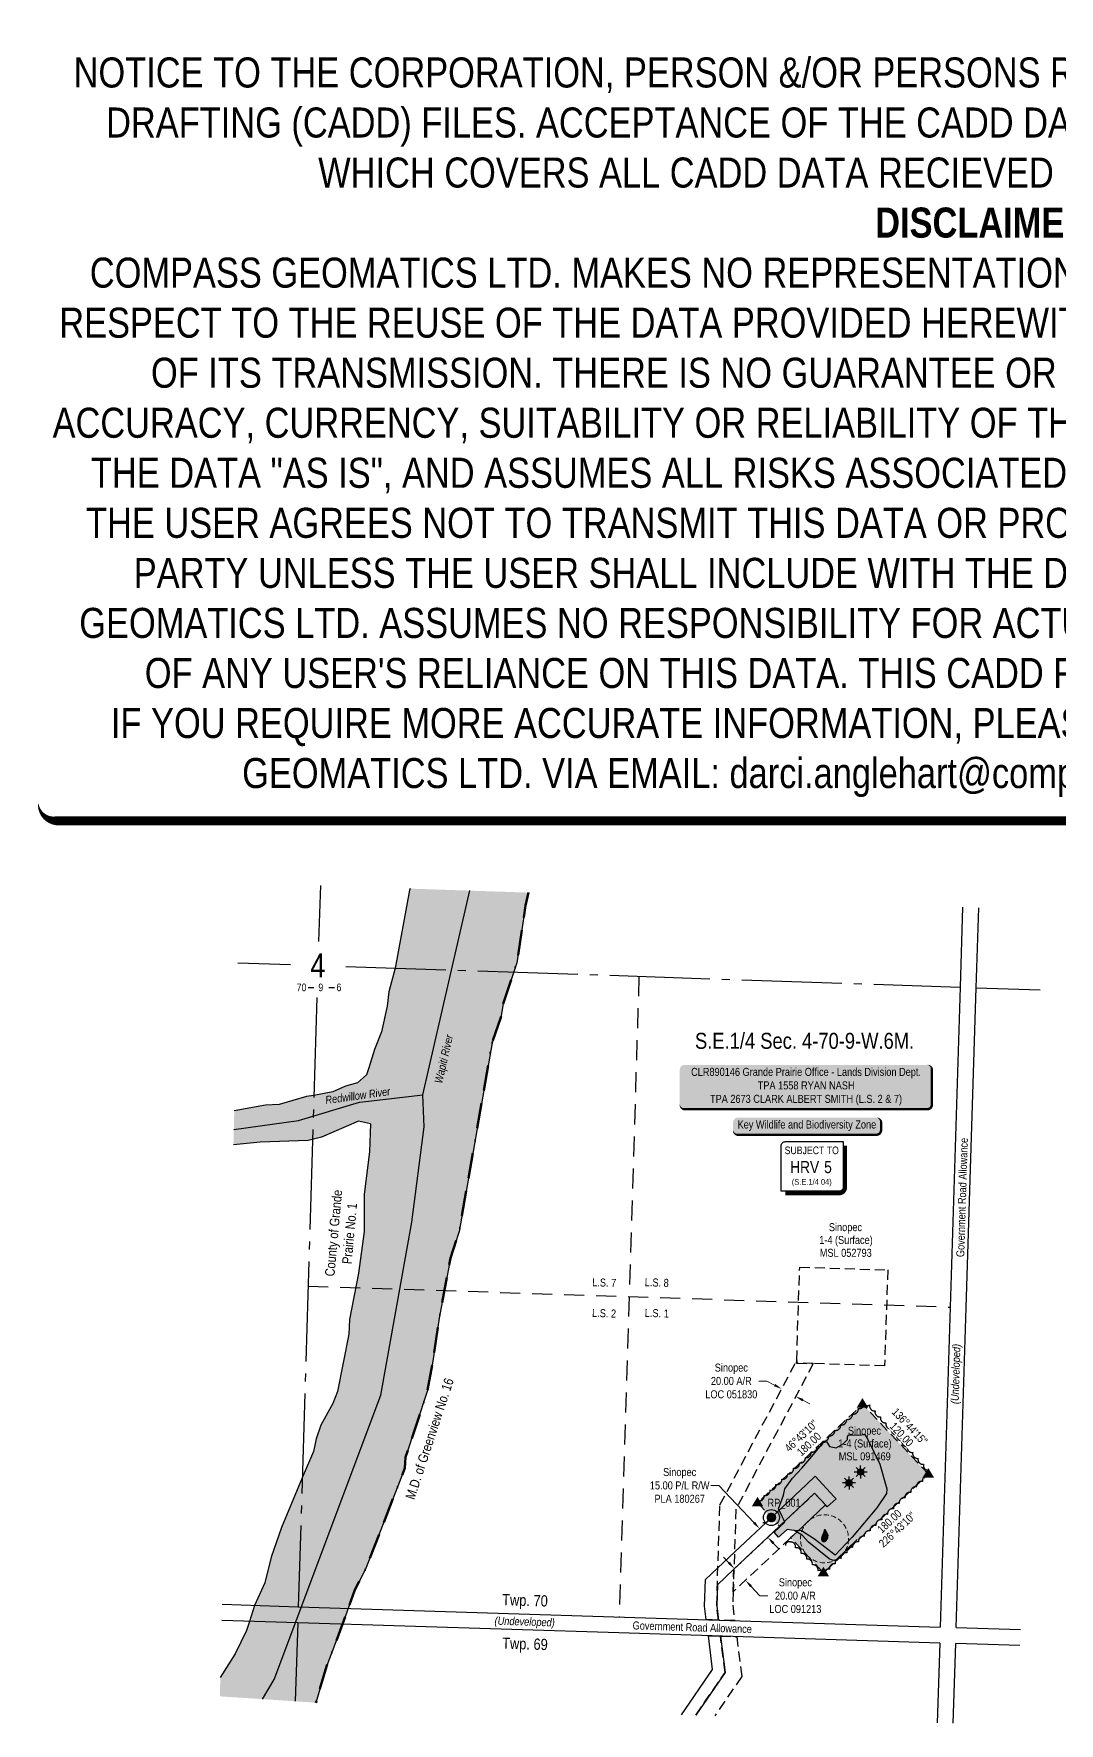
# Model space of a CAD drawing. Extents: x 352015 to 354384, y 6099894 to 6102004.
# Drawn here: x 352015 to 353296, y 6099894 to 6102004 of the extents above; entities that cross this region are included whole.
import ezdxf
from ezdxf.enums import TextEntityAlignment as Align

# ---------------------------------------------------------------- set-up
doc = ezdxf.new("R2010")
doc.units = 0
doc.header["$LTSCALE"] = 5
for name, pattern in [('0', [1, 1, 0]), ('BORDER2', [22.225, 6.35, -3.175, 6.35, -3.175, 0, -3.175]), ('foc-ACCESSROAD', [3.75, 2.5, -1.25]), ('foc-LSD', [8, 5, -3]), ('foc-QUARTERLINE', [33, 25, -3, 2, -3]), ('foc-TIELINE', [1.875, 1.25, -0.625])]:
    doc.linetypes.add(name, pattern=pattern)
for name, color, linetype in [('10', 1, 'Continuous'), ('35', 37, 'Continuous'), ('9', 3, 'Continuous'), ('AS-ROADS', 254, 'Continuous'), ('AS-SYMBOL', 7, 'Continuous'), ('AS-WILDLIFE-BLOCK', 131, 'Continuous'), ('C-AR', 13, 'foc-ACCESSROAD'), ('C-RW', 13, 'Continuous'), ('C-SYMBOL', 7, 'Continuous'), ('C-WS', 13, 'foc-ACCESSROAD'), ('C-WS-S', 13, 'Continuous'), ('CG-NOTES', 7, 'Continuous'), ('CTW', 7, 'Continuous'), ('D-TXT', 6, 'Continuous'), ('L-33', 7, 'Continuous'), ('L-BD1', 253, 'Continuous'), ('L-MON', 1, 'Continuous'), ('L-ROAD-T', 7, 'Continuous'), ('L-SEC', 7, 'Continuous'), ('L-SECLBL', 7, 'Continuous'), ('L-SECQ', 8, 'foc-QUARTERLINE'), ('L-SECTION-LSD', 7, 'foc-LSD'), ('P-BUFFER-PURPLE', 187, 'foc-TIELINE'), ('P-PROPOSED-H', 21, 'Continuous'), ('T-BUSH', 110, '0'), ('T-SLOPE', 48, 'Continuous'), ('T-WATER', 160, 'Continuous'), ('T-WATER-H', 133, 'Continuous'), ('T-WATER-T', 170, 'Continuous')]:
    doc.layers.add(name, color=color, linetype=linetype)
doc.layers.add('AS-COUNTY', color=7, linetype='BORDER2', lineweight=60, true_color=0xcc33ff)
for name, color, linetype, lineweight in [('C-AR-T', 13, 'Continuous', 9), ('C-RW-T', 13, 'Continuous', 9), ('C-WS-T', 13, 'Continuous', 9), ('T-TEXT', 48, 'Continuous', 18)]:
    doc.layers.add(name, color=color, linetype=linetype, lineweight=lineweight)
doc.layers.add('DISCLAIMER', color=7, linetype='Continuous', plot=False)
doc.styles.add('100L', font='ARIALN.TTF', dxfattribs={"height": 11})
doc.styles.add('175L', font='ARIALN.TTF', dxfattribs={"height": 20})
doc.styles.add('240', font='ARIALN.TTF', dxfattribs={"height": 30})
doc.styles.add('80', font='ARIALN.TTF', dxfattribs={"height": 10})
doc.styles.add('80CG', font='ARIALN.TTF', dxfattribs={"height": 10})
doc.styles.add('80L', font='ARIALN.TTF', dxfattribs={"height": 10})
doc.styles.add('80LS', font='ARIALNI.TTF', dxfattribs={"height": 10})
doc.styles.add('foc-LtypeFont', font='ARIALN.TTF', dxfattribs={"height": 7.35})
doc.styles.add('HRV', font='ARIALN.TTF', dxfattribs={"height": 3})
doc.styles.add('SIMPLEX', font='ARIALN.TTF')
doc.linetypes.add('foc-TOPO-flowdirection-NOLINE', pattern='A,0,[">",foc-LtypeFont,S=0.3,R=0,X=0,Y=-0.945],-20,[">",foc-LtypeFont,S=0.3,R=0,X=0,Y=-0.945],0', length=20)
doc.dimstyles.new('Compass 5 000', dxfattribs={"dimscale": 5, "dimtxt": 9, "dimasz": 2, "dimexe": 0.2, "dimexo": 0.0625, "dimgap": 0.5, "dimtad": 0, "dimtih": 1, "dimtoh": 1, "dimzin": 0, "dimdsep": 46, "dimtxsty": '80CG', "dimcen": 0.1, "dimse1": 1, "dimse2": 1, "dimclrd": 256, "dimclrt": 256, "dimaunit": 1, "dimadec": 4, "dimazin": 0, "dimtfac": 0.06, "dimtofl": 0, "dimtmove": 0, "dimatfit": 1, "dimfxl": 0.2, "dimtolj": 1, "dimtzin": 0, "dimlwd": -1, "dimarcsym": 0})

# ---------------------------------------------------------------- blocks, each defined once
blk = doc.blocks.new('L-SECLBL')
at = {"layer": '9', "color": 7}
for p, q in [((-5.1, -27.8), (-12.3, -27.8)), ((20.7, -27.8), (13.5, -27.8))]:
    blk.add_line(p, q, dxfattribs=at)
at = {"layer": '10', "color": 2, "style": 'SIMPLEX'}
blk.add_attdef('SEC', text='', height=30, dxfattribs=at).set_placement((0, 0), align=Align.MIDDLE)
at = {"layer": '10', "color": 5, "style": '80L'}
blk.add_attdef('TWP', text='', height=9.5, dxfattribs=at).set_placement((-14.4, -27.4), align=Align.MIDDLE_RIGHT)
blk.add_attdef('RGE', text='', height=9.5, dxfattribs=at).set_placement((3.6, -27.4), align=Align.MIDDLE_CENTER)
blk.add_attdef('MER', text='', height=9.5, dxfattribs=at).set_placement((23.2, -27.4), align=Align.MIDDLE_LEFT)
blk = doc.blocks.new('HRV')
blk.add_lwpolyline([(-35.1, 31.6), (37.2, 31.6), (37.2, -25.5, -0.414214), (32.2, -30.5), (-40.1, -30.5), (-40.1, 26.6, -0.414214)], format="xyb", close=True)
at = {"const_width": 5, "flags": 128}
blk.add_lwpolyline([(-35.1, -33), (32.2, -33, 0.414214), (39.7, -25.5), (39.7, 26.6)], format="xyb", dxfattribs=at)
at = {"style": '80L'}
blk.add_text('SUBJECT TO', height=9.5, dxfattribs=at).set_placement((-2, 13.1), align=Align.BOTTOM_CENTER)
blk.add_attdef('(N.W.1/4 00)', text='', height=7.12, dxfattribs=at).set_placement((-2, -24.4), align=Align.BOTTOM_CENTER)
at = {"layer": 'CTW', "color": 3, "style": 'HRV'}
blk.add_text('HRV', height=15, dxfattribs=at).set_placement((-10.9, -0.2), align=Align.MIDDLE_CENTER)
blk.add_attdef('0', text='', height=15, dxfattribs=at).set_placement((18.3, -0.2), align=Align.MIDDLE_CENTER)
blk = doc.blocks.new('*U368')
h = blk.add_hatch(color=255)
edge = h.paths.add_edge_path()
edge.add_line((-151.5, -28.5), (151.5, -28.5))
edge.add_arc((151.5, -22.5), 6, 270, 360)
edge.add_line((157.5, -22.5), (157.5, 21))
edge.add_arc((151.5, 21), 6, 0, 90)
edge.add_line((151.5, 27), (-151.5, 27))
edge.add_arc((-151.5, 21), 6, 90, 180)
edge.add_line((-157.5, 21), (-157.5, -22.5))
edge.add_arc((-151.5, -22.5), 6, 180, 270)
at = {"color": 44, "flags": 128}
blk.add_lwpolyline([(-151.5, -28.5, 3, 3, 0), (151.5, -28.5, 3, 3, 0.414214), (157.5, -22.5, 3, 3, 0), (157.5, 21, 3, 0, 0.414214), (151.5, 27, 0, 0, 0), (-151.5, 27, 0, 0, 0.414214), (-157.5, 21, 0, 0, 0), (-157.5, -22.5, 0, 3, 0.414214)], format="xyseb", close=True, dxfattribs=at)
at = {"color": 44, "style": '80'}
blk.add_attdef('ENTER_TEXT_001', (-36, -5), '', height=10, dxfattribs=at)
blk = doc.blocks.new('*D371')
at = {"layer": 'C-AR-T', "transparency": 16777216}
for p, q in [((352930.7, 6100321.4), (352920.7, 6100321.4)), ((352940.5, 6100316.2), (352930.7, 6100321.4)), ((352975.8, 6100297.5), (352984.6, 6100292.8))]:
    blk.add_line(p, q, dxfattribs=at)
for points in [[(352941.2, 6100317.7), (352939.7, 6100314.8), (352949.3, 6100311.5)], [(352976.6, 6100298.9), (352975, 6100296), (352966.9, 6100302.1)]]:
    blk.add_solid(points, dxfattribs=at)
at = {"layer": 'C-AR-T', "transparency": 16777216, "insert": (352886.4, 6100321.4), "char_height": 10, "attachment_point": 5, "style": '80CG'}
blk.add_mtext('\\A1;Sinopec\\P20.00 A/R\\PLOC 051830', dxfattribs=at)
blk = doc.blocks.new('*D372')
at = {"layer": 'C-AR-T', "transparency": 16777216}
for p, q in [((352883.5, 6100094.2), (352876.6, 6100101.5)), ((352910.9, 6100065.1), (352922.1, 6100053.2)), ((352922.1, 6100053.2), (352932.1, 6100053.2))]:
    blk.add_line(p, q, dxfattribs=at)
for points in [[(352884.7, 6100095.3), (352882.3, 6100093.1), (352890.3, 6100086.9)], [(352912.1, 6100066.2), (352909.7, 6100063.9), (352904, 6100072.4)]]:
    blk.add_solid(points, dxfattribs=at)
at = {"layer": 'C-AR-T', "transparency": 16777216, "insert": (352966.4, 6100053.2), "char_height": 10, "attachment_point": 5, "style": '80CG'}
blk.add_mtext('\\A1;Sinopec\\P20.00 A/R\\PLOC 091213', dxfattribs=at)
blk = doc.blocks.new('*D373')
at = {"layer": 'C-RW-T', "transparency": 16777216}
for p, q in [((352871, 6100190.9), (352861, 6100190.9)), ((352914.8, 6100144.3), (352871, 6100190.9)), ((352938.8, 6100118.9), (352945.7, 6100111.6))]:
    blk.add_line(p, q, dxfattribs=at)
for points in [[(352916.1, 6100145.5), (352913.6, 6100143.2), (352921.7, 6100137.1)], [(352940.1, 6100120), (352937.6, 6100117.7), (352932, 6100126.1)]]:
    blk.add_solid(points, dxfattribs=at)
at = {"layer": 'C-RW-T', "transparency": 16777216, "insert": (352821.9, 6100190.9), "char_height": 10, "attachment_point": 5, "style": '80CG'}
blk.add_mtext('\\A1;Sinopec\\P15.00 P/L R/W\\PPLA 180267', dxfattribs=at)
blk = doc.blocks.new('fdia')
at = {"color": 255, "const_width": 1}
blk.add_lwpolyline([(-0.5, 0, 1), (0.5, 0, 1)], format="xyb", close=True, dxfattribs=at)
blk = doc.blocks.new('Fdiaa')
blk.add_blockref('fdia', (0, 0))
blk = doc.blocks.new('fdib')
at = {"color": 1, "const_width": 1.6}
blk.add_lwpolyline([(-0.4, 0, 1), (0.4, 0, 1)], format="xyb", close=True, dxfattribs=at)
at = {"color": 1}
blk.add_circle((0, 0), 0.8, dxfattribs=at)
blk = doc.blocks.new('Fdibb')
blk.add_blockref('fdib', (0, 0))
blk = doc.blocks.new('fdicc')
for name in ['Fdibb', 'Fdiaa']:
    blk.add_blockref(name, (0, 0))
blk = doc.blocks.new('FDI')
blk.add_blockref('fdicc', (0, 0))
blk = doc.blocks.new('STRIA')
blk.add_hatch(color=255).paths.add_polyline_path([(-0.04, 1.52), (-1.47, -0.87), (1.39, -0.87)])
blk = doc.blocks.new('STRIAA')
blk.add_blockref('STRIA', (0, 0))
blk = doc.blocks.new('STRIB')
at = {"color": 1}
blk.add_solid([(-1.12, -0.67), (-0.04, 1.13), (1.04, -0.67)], dxfattribs=at)
blk = doc.blocks.new('STRIBB')
blk.add_blockref('STRIB', (0, 0))
blk = doc.blocks.new('STRICC')
for name in ['STRIAA', 'STRIBB']:
    blk.add_blockref(name, (0, 0))
blk = doc.blocks.new('fdspike')
blk.add_blockref('STRICC', (0, 0))
blk = doc.blocks.new('GAS')
h = blk.add_hatch(color=255)
h.dxf.hatch_style = 1
edge = h.paths.add_edge_path()
edge.add_arc((0, 0), 0.9, 0, 360)
for p, q in [((-0.81, 0), (-1.62, 0)), ((-0.57, 0.57), (-1.14, 1.14)), ((0, 0.81), (0, 1.62)), ((0.57, 0.57), (1.14, 1.14)), ((1.62, 0), (0.81, 0)), ((-0.57, -0.57), (-1.14, -1.14)), ((0, -0.81), (0, -1.62)), ((1.14, -1.14), (0.57, -0.57))]:
    blk.add_line(p, q)
blk.add_circle((0, 0), 0.8)
blk = doc.blocks.new('FLARE')
h = blk.add_hatch(color=255)
h.dxf.hatch_style = 1
h.paths.add_polyline_path([(0.16, 2.41, 0.114147), (0.13, 2.43), (0.11, 2.44, 0.261551), (0.01, 2.42), (0, 2.41, 0.131268), (-0.03, 2.37), (-0.04, 2.35, 0.041497), (-0.05, 2.33), (-0.05, 2.29, 0.015174), (-0.05, 2.29), (-0.06, 2.24, 0.004376), (-0.06, 2.24), (-0.07, 2.18), (-0.08, 2.11), (-0.09, 2.05), (-0.1, 1.98), (-0.12, 1.91), (-0.14, 1.83), (-0.17, 1.76), (-0.19, 1.68), (-0.22, 1.61), (-0.26, 1.53), (-0.29, 1.46), (-0.32, 1.39), (-0.36, 1.32), (-0.39, 1.25, 0.000505), (-0.39, 1.25), (-0.43, 1.18, 0.002398), (-0.43, 1.18), (-0.46, 1.1, 0.004177), (-0.46, 1.1), (-0.5, 1.03, 0.005735), (-0.5, 1.03), (-0.53, 0.95, 0.006994), (-0.53, 0.95), (-0.56, 0.87, 0.00791), (-0.57, 0.87), (-0.6, 0.78, 0.008323), (-0.6, 0.78), (-0.63, 0.69, 0.008095), (-0.63, 0.68), (-0.66, 0.59, 0.008067), (-0.66, 0.59), (-0.68, 0.49, 0.008387), (-0.68, 0.49), (-0.7, 0.39, 0.009056), (-0.71, 0.38), (-0.72, 0.28, 0.010123), (-0.72, 0.28), (-0.74, 0.18, 0.011689), (-0.74, 0.18), (-0.75, 0.08, 0.013925), (-0.75, 0.08), (-0.75, -0.02, 0.016488), (-0.75, -0.02), (-0.75, -0.11, 0.017255), (-0.75, -0.12), (-0.74, -0.2, 0.01735), (-0.74, -0.2), (-0.73, -0.28, 0.017311), (-0.73, -0.29), (-0.71, -0.36, 0.01715), (-0.71, -0.36), (-0.69, -0.43, 0.016886), (-0.69, -0.44), (-0.66, -0.5, 0.016546), (-0.66, -0.5), (-0.63, -0.56, 0.016164), (-0.63, -0.56), (-0.6, -0.61, 0.016329), (-0.6, -0.62), (-0.57, -0.66, 0.018828), (-0.57, -0.67), (-0.54, -0.71, 0.022087), (-0.53, -0.71), (-0.5, -0.75, 0.025345), (-0.49, -0.76), (-0.46, -0.78, 0.028234), (-0.45, -0.79), (-0.42, -0.82, 0.030298), (-0.41, -0.82), (-0.37, -0.84, 0.031129), (-0.36, -0.85), (-0.32, -0.86, 0.030544), (-0.31, -0.87), (-0.27, -0.88, 0.028465), (-0.26, -0.88), (-0.22, -0.89, 0.025311), (-0.21, -0.89), (-0.16, -0.89, 0.02283), (-0.15, -0.89), (-0.11, -0.89, 0.021226), (-0.1, -0.89), (-0.05, -0.88, 0.020401), (-0.04, -0.88), (0, -0.87, 0.020299), (0.01, -0.87), (0.05, -0.85, 0.020911), (0.06, -0.85), (0.11, -0.83, 0.022277), (0.11, -0.83), (0.15, -0.81, 0.023712), (0.16, -0.8), (0.2, -0.78, 0.022408), (0.21, -0.78), (0.24, -0.75, 0.01993), (0.25, -0.74), (0.28, -0.72, 0.017146), (0.28, -0.71), (0.31, -0.68, 0.014211), (0.32, -0.68), (0.35, -0.64, 0.011221), (0.35, -0.64), (0.37, -0.61, 0.008212), (0.38, -0.61), (0.4, -0.57, 0.005172), (0.4, -0.57), (0.42, -0.54, 0.002523), (0.43, -0.54), (0.45, -0.5, 0.001671), (0.45, -0.5), (0.47, -0.47, 0.001229), (0.47, -0.47), (0.49, -0.44, 0.00075), (0.49, -0.44), (0.51, -0.41, 0.00026), (0.51, -0.41), (0.54, -0.37), (0.56, -0.34), (0.58, -0.3), (0.61, -0.27), (0.63, -0.23, 0.001311), (0.63, -0.23), (0.66, -0.19, 0.003726), (0.66, -0.19), (0.69, -0.15, 0.006065), (0.69, -0.14), (0.72, -0.1, 0.008452), (0.72, -0.1), (0.74, -0.05, 0.010991), (0.75, -0.05), (0.77, 0, 0.013767), (0.77, 0), (0.79, 0.05, 0.016839), (0.8, 0.05), (0.81, 0.1, 0.019104), (0.82, 0.11), (0.83, 0.15, 0.016987), (0.83, 0.16), (0.84, 0.21, 0.013636), (0.84, 0.21), (0.85, 0.26, 0.010244), (0.85, 0.27), (0.86, 0.31, 0.006846), (0.86, 0.32), (0.86, 0.37, 0.003419), (0.86, 0.37), (0.86, 0.41), (0.87, 0.46), (0.87, 0.5), (0.88, 0.54), (0.88, 0.59), (0.89, 0.63, 0.001278), (0.89, 0.63), (0.89, 0.67, 0.004735), (0.89, 0.67), (0.9, 0.71, 0.008354), (0.9, 0.72), (0.9, 0.76, 0.012059), (0.9, 0.76), (0.9, 0.8, 0.015712), (0.9, 0.81), (0.9, 0.85, 0.018457), (0.9, 0.85), (0.9, 0.89, 0.018102), (0.9, 0.9), (0.89, 0.94, 0.016533), (0.89, 0.95), (0.88, 0.99, 0.014576), (0.88, 0.99), (0.87, 1.03, 0.012435), (0.86, 1.04), (0.85, 1.08, 0.010283), (0.85, 1.09), (0.83, 1.13, 0.00824), (0.83, 1.13), (0.81, 1.18, 0.00638), (0.81, 1.18), (0.78, 1.23, 0.004735), (0.78, 1.23), (0.76, 1.29, 0.003388), (0.75, 1.29), (0.73, 1.34, 0.002345), (0.73, 1.34), (0.7, 1.4, 0.001492), (0.7, 1.4), (0.67, 1.46, 0.000746), (0.67, 1.46), (0.63, 1.51), (0.6, 1.57), (0.57, 1.62), (0.55, 1.68), (0.52, 1.73), (0.49, 1.78), (0.47, 1.83), (0.45, 1.87), (0.42, 1.92), (0.4, 1.97), (0.38, 2.02), (0.35, 2.08, 0.000332), (0.35, 2.08), (0.33, 2.13, 0.001849), (0.33, 2.13), (0.3, 2.19, 0.0038), (0.3, 2.19), (0.27, 2.24, 0.006473), (0.27, 2.24), (0.25, 2.29, 0.010865), (0.24, 2.3), (0.22, 2.34, 0.019524), (0.22, 2.34), (0.19, 2.38, 0.041077), (0.18, 2.39)])
at = {"color": 48, "flags": 128}
for points in [[(0.11, -0.72), (0.07, -0.74), (0.03, -0.76), (-0.02, -0.77), (-0.07, -0.78), (-0.11, -0.79), (-0.16, -0.79), (-0.2, -0.79), (-0.25, -0.78), (-0.29, -0.77), (-0.32, -0.76), (-0.36, -0.74), (-0.4, -0.71), (-0.43, -0.68), (-0.46, -0.65), (-0.49, -0.61), (-0.52, -0.56), (-0.54, -0.51), (-0.57, -0.46), (-0.59, -0.4), (-0.61, -0.33), (-0.63, -0.26), (-0.64, -0.19), (-0.65, -0.11), (-0.65, -0.02), (-0.65, 0.07), (-0.64, 0.17), (-0.63, 0.27), (-0.61, 0.36), (-0.58, 0.46), (-0.56, 0.56), (-0.53, 0.66), (-0.5, 0.75), (-0.47, 0.83), (-0.44, 0.91), (-0.41, 0.99), (-0.37, 1.06), (-0.34, 1.13), (-0.3, 1.2), (-0.27, 1.27), (-0.23, 1.34), (-0.2, 1.42), (-0.16, 1.49), (-0.13, 1.57), (-0.1, 1.65), (-0.07, 1.73), (-0.04, 1.8), (-0.02, 1.88), (0, 1.96), (0.01, 2.03), (0.02, 2.1), (0.03, 2.17), (0.04, 2.22), (0.05, 2.27), (0.05, 2.31), (0.06, 2.34), (0.08, 2.35), (0.09, 2.34), (0.11, 2.32), (0.13, 2.29), (0.16, 2.25), (0.18, 2.2), (0.21, 2.14), (0.24, 2.09), (0.26, 2.03), (0.29, 1.98), (0.31, 1.93), (0.33, 1.88), (0.36, 1.83), (0.38, 1.78), (0.41, 1.73), (0.43, 1.68), (0.46, 1.63), (0.49, 1.58), (0.52, 1.52), (0.55, 1.47), (0.58, 1.41), (0.61, 1.35), (0.64, 1.3), (0.67, 1.24), (0.69, 1.19), (0.72, 1.14), (0.74, 1.09), (0.75, 1.05), (0.77, 1), (0.78, 0.96), (0.79, 0.92), (0.8, 0.88), (0.8, 0.84), (0.8, 0.8), (0.8, 0.76), (0.8, 0.72), (0.79, 0.68), (0.79, 0.64), (0.78, 0.6), (0.78, 0.56), (0.77, 0.51), (0.77, 0.47), (0.76, 0.42), (0.76, 0.37), (0.76, 0.33), (0.75, 0.28), (0.74, 0.23), (0.73, 0.18), (0.72, 0.13), (0.7, 0.09), (0.68, 0.04), (0.66, 0), (0.63, -0.05), (0.61, -0.09), (0.58, -0.13), (0.55, -0.17), (0.53, -0.21), (0.5, -0.25), (0.48, -0.28), (0.45, -0.32), (0.43, -0.35), (0.41, -0.38), (0.39, -0.42), (0.37, -0.45), (0.34, -0.48), (0.32, -0.51), (0.3, -0.55), (0.27, -0.58), (0.24, -0.61), (0.21, -0.64), (0.18, -0.67), (0.15, -0.7)], [(0.02, -0.75), (-0.01, -0.76), (-0.03, -0.77), (-0.05, -0.78), (-0.08, -0.78), (-0.11, -0.79), (-0.13, -0.79), (-0.16, -0.79), (-0.18, -0.78), (-0.2, -0.78), (-0.23, -0.77), (-0.25, -0.76), (-0.26, -0.74), (-0.28, -0.73), (-0.3, -0.71), (-0.32, -0.69), (-0.33, -0.66), (-0.35, -0.63), (-0.36, -0.6), (-0.37, -0.57), (-0.39, -0.53), (-0.4, -0.49), (-0.4, -0.45), (-0.41, -0.41), (-0.41, -0.36), (-0.41, -0.31), (-0.4, -0.25), (-0.39, -0.2), (-0.38, -0.14), (-0.37, -0.09), (-0.36, -0.03), (-0.34, 0.02), (-0.32, 0.07), (-0.31, 0.12), (-0.29, 0.16), (-0.27, 0.21), (-0.25, 0.25), (-0.23, 0.29), (-0.21, 0.33), (-0.19, 0.37), (-0.17, 0.41), (-0.15, 0.45), (-0.14, 0.49), (-0.12, 0.53), (-0.1, 0.58), (-0.08, 0.62), (-0.07, 0.66), (-0.06, 0.71), (-0.05, 0.75), (-0.04, 0.79), (-0.03, 0.83), (-0.03, 0.87), (-0.02, 0.9), (-0.02, 0.93), (-0.01, 0.95), (-0.01, 0.96), (0, 0.97), (0.01, 0.96), (0.02, 0.95), (0.03, 0.94), (0.04, 0.91), (0.06, 0.88), (0.07, 0.86), (0.09, 0.82), (0.1, 0.79), (0.12, 0.76), (0.13, 0.74), (0.14, 0.71), (0.16, 0.68), (0.17, 0.65), (0.18, 0.63), (0.2, 0.6), (0.21, 0.57), (0.23, 0.54), (0.25, 0.51), (0.26, 0.47), (0.28, 0.44), (0.3, 0.41), (0.31, 0.38), (0.33, 0.35), (0.34, 0.32), (0.36, 0.29), (0.37, 0.27), (0.38, 0.24), (0.39, 0.22), (0.39, 0.19), (0.4, 0.17), (0.4, 0.15), (0.41, 0.13), (0.41, 0.1), (0.41, 0.08), (0.4, 0.06), (0.4, 0.04), (0.4, 0.01), (0.39, -0.01), (0.39, -0.03), (0.39, -0.06), (0.39, -0.08), (0.38, -0.11), (0.38, -0.14), (0.38, -0.16), (0.38, -0.19), (0.37, -0.22), (0.37, -0.24), (0.36, -0.27), (0.35, -0.3), (0.34, -0.32), (0.32, -0.35), (0.31, -0.37), (0.3, -0.4), (0.28, -0.42), (0.27, -0.44), (0.25, -0.46), (0.24, -0.48), (0.22, -0.5), (0.21, -0.52), (0.2, -0.54), (0.19, -0.56), (0.17, -0.58), (0.16, -0.6), (0.15, -0.61), (0.14, -0.63), (0.12, -0.65), (0.11, -0.67), (0.09, -0.69), (0.08, -0.7), (0.06, -0.72), (0.04, -0.74)]]:
    blk.add_lwpolyline(points, close=True, dxfattribs=at)
blk = doc.blocks.new('*U441')
h = blk.add_hatch(color=255)
edge = h.paths.add_edge_path()
edge.add_line((-86.5, -11.5), (86.5, -11.5))
edge.add_arc((86.5, -5.5), 6, 270, 360)
edge.add_line((92.5, -5.5), (92.5, 4))
edge.add_arc((86.5, 4), 6, 0, 90)
edge.add_line((86.5, 10), (-86.5, 10))
edge.add_arc((-86.5, 4), 6, 90, 180)
edge.add_line((-92.5, 4), (-92.5, -5.5))
edge.add_arc((-86.5, -5.5), 6, 180, 270)
at = {"color": 131, "flags": 128}
blk.add_lwpolyline([(-86.5, -11.5, 3, 3, 0), (86.5, -11.5, 3, 3, 0.414214), (92.5, -5.5, 3, 3, 0), (92.5, 4, 3, 0, 0.414214), (86.5, 10, 0, 0, 0), (-86.5, 10, 0, 0, 0.414214), (-92.5, 4, 0, 0, 0), (-92.5, -5.5, 0, 3, 0.414214)], format="xyseb", close=True, dxfattribs=at)
at = {"color": 131, "style": '80'}
blk.add_attdef('ENTER_TEXT_001', (-36, -5), '', height=10, dxfattribs=at)
blk = doc.blocks.new('Disclaimer_Legal')
at = {"layer": 'DISCLAIMER', "color": 254, "flags": 128}
blk.add_lwpolyline([(-3612.9, -1104.6, 37.5, 37.5, 0), (4096.1, -1104.6, 37.5, 37.5, 0.414214), (4171.1, -1029.6, 37.5, 37.5, 0), (4171.1, 2078.7, 37.5, 0, 0.414214), (4096.1, 2153.7, 0, 0, 0), (-3612.9, 2153.7, 0, 0, 0.414214), (-3687.9, 2078.7, 0, 0, 0), (-3687.9, -1029.6, 0, 37.5, 0.414214)], format="xyseb", close=True, dxfattribs=at)
at = {"layer": 'DISCLAIMER', "color": 254, "insert": (241.6, 533.9), "char_height": 125, "width": 7717.568, "attachment_point": 5, "style": '80'}
blk.add_mtext('NOTICE TO THE CORPORATION, PERSON &/OR PERSONS REGARDING THIS COMPUTER AIDED DESIGN AND DRAFTING (CADD) FILES. ACCEPTANCE OF THE CADD DATA IS BASED ON THE FOLLOWING DISCLAIMER WHICH COVERS ALL CADD DATA RECIEVED FROM COMPASS GEOMATICS LTD.\\P{\\fArial Narrow|b1|i0|c0|p34;DISCLAIMER}\\PCOMPASS GEOMATICS LTD. MAKES NO REPRESENTATION OR WARRANTIES, EXPRESS OR IMPLIED, WITH RESPECT TO THE REUSE OF THE DATA PROVIDED HEREWITH, REGARDLESS OF ITS FORMAT OR THE MEANS OF ITS TRANSMISSION. THERE IS NO GUARANTEE OR REPRESENTATION TO THE USER AS TO THE ACCURACY, CURRENCY, SUITABILITY OR RELIABILITY OF THIS DATA FOR ANY PURPOSE. THE USER ACCEPTS THE DATA "AS IS", AND ASSUMES ALL RISKS ASSOCIATED WITH ITS USE. BY ACCEPTANCE OF THIS DATA, THE USER AGREES NOT TO TRANSMIT THIS DATA OR PROVIDE ACCESS OR ANY PART OF IT TO ANOTHER PARTY UNLESS THE USER SHALL INCLUDE WITH THE DATA A COPY OF THIS DISCLAIMER. COMPASS GEOMATICS LTD. ASSUMES NO RESPONSIBILITY FOR ACTUAL OR CONSEQUENTIAL DAMAGE AS A RESULT OF ANY USER\'S RELIANCE ON THIS DATA. THIS CADD FILE IS FOR ILLUSTRATION PURPOSES ONLY.\\PIF YOU REQUIRE MORE ACCURATE INFORMATION, PLEASE CONTACT DARCI ANGLEHART AT COMPASS GEOMATICS LTD. VIA EMAIL: darci.anglehart@compassgeomatics.ca OR CELL: 506-961-7292', dxfattribs=at)

msp = doc.modelspace()

# ---------------------------------------------------------------- hatches: boundary and pattern name
at = {"layer": 'AS-ROADS'}
h = msp.add_hatch(color=256, dxfattribs=at)
h.dxf.hatch_style = 1
h.paths.add_polyline_path([(352964.374, 6100134.674), (352956.114, 6100135.882), (352945.343, 6100126.392), (352939.893, 6100132.578), (352953.086, 6100145.228), (352951.516, 6100148.7), (352949.87, 6100152.163), (352945.539, 6100161.86), (352951.573, 6100178.645), (352953.37, 6100186.796), (352962.769, 6100199.922), (352974.38, 6100212.356), (352987.097, 6100227.277), (353000.924, 6100244.253), (353005.19, 6100245.948), (353008.984, 6100239.484), (353017.521, 6100238.105), (353026.23, 6100243.018), (353031.576, 6100248.189), (353031.663, 6100252.154), (353033.042, 6100254.05), (353045.115, 6100253.705), (353052.962, 6100254.653), (353056.975, 6100248.22), (353071.951, 6100217.621), (353080.761, 6100186.582), (353080.1, 6100180.859), (353068.207, 6100163.028), (353037.226, 6100126.267), (353015.917, 6100103.95), (352990.135, 6100123.725), (352974.14, 6100134.268), (352964.735, 6100134.634)])
at = {"layer": 'P-PROPOSED-H'}
h = msp.add_hatch(color=256, dxfattribs=at)
h.dxf.hatch_style = 1
h.paths.add_polyline_path([(353132.608, 6100205.11), (353050.385, 6100292.479), (352919.348, 6100169.082), (352936.445, 6100150.853), (352946.769, 6100140.064), (352990.401, 6100181.147), (353004.108, 6100166.589), (352960.449, 6100125.48), (353001.58, 6100081.719)])
at = {"layer": 'T-WATER-H'}
h = msp.add_hatch(color=256, dxfattribs=at)
h.dxf.hatch_style = 1
h.paths.add_polyline_path([(352248.228, 6099951.1), (352247.646, 6099927.477), (352367.565, 6099919.555), (352380.704, 6099964.586), (352401, 6100017.466), (352415.676, 6100059.478), (352429.664, 6100086.449), (352478.625, 6100212.306), (352479.625, 6100226.291), (352506.604, 6100308.199), (352513.6, 6100346.157), (352521.596, 6100400.095), (352535.588, 6100475.009), (352546.579, 6100507.973), (352587.556, 6100743.706), (352598.548, 6100775.668), (352601.546, 6100792.65), (352618.533, 6100843.592), (352629.527, 6100915.511), (352633.251, 6100931.497), (352485.411, 6100936.456), (352484.671, 6100934.484), (352466.415, 6100837.014), (352458.688, 6100807.629), (352456.688, 6100789.648), (352449.693, 6100757.684), (352440.7, 6100735.709), (352433.705, 6100712.735), (352430.944, 6100704.046), (352419.718, 6100693.757), (352404.732, 6100689.76), (352388.748, 6100682.769), (352365.188, 6100677.95), (352355.78, 6100676.774), (352321.812, 6100666.784), (352304.829, 6100665.785), (352265.669, 6100659.007), (352264.62, 6100616.43), (352297.833, 6100619.837), (352357.774, 6100621.836), (352374.757, 6100625.832), (352420.713, 6100645.812), (352435.698, 6100642.815), (352434.697, 6100607.855), (352427.7, 6100554.915), (352427.697, 6100507.968), (352420.7, 6100456.027), (352409.706, 6100398.093), (352408.706, 6100380.113), (352394.715, 6100308.194), (352388.719, 6100293.211), (352373.732, 6100266.241), (352367.737, 6100249.261), (352364.739, 6100233.279), (352350.492, 6100200.282), (352324.771, 6100138.385), (352311.782, 6100101.427), (352303.787, 6100069.463), (352291.052, 6100041.061), (352284.552, 6100021.141), (352280.805, 6100009.53), (352266.817, 6099980.562)])

# ---------------------------------------------------------------- linework, layer by layer
at = {"layer": '35', "color": 3}
msp.add_circle((352936.445, 6100150.853), 9.998, dxfattribs=at)
at = {"layer": 'AS-COUNTY', "flags": 128}
msp.add_lwpolyline([(352633.251, 6100931.497), (352629.527, 6100915.511), (352618.533, 6100843.592), (352601.546, 6100792.65), (352598.548, 6100775.668), (352587.556, 6100743.706), (352587.556, 6100743.706), (352546.579, 6100507.973), (352535.588, 6100475.009), (352521.596, 6100400.095), (352513.6, 6100346.157), (352506.604, 6100308.199), (352479.625, 6100226.291), (352478.625, 6100212.306), (352429.664, 6100086.449), (352415.676, 6100059.478), (352401, 6100017.466), (352380.704, 6099964.586), (352367.565, 6099919.555)], dxfattribs=at)
at = {"layer": 'AS-ROADS', "flags": 128}
msp.add_lwpolyline([(352964.374, 6100134.674), (352956.114, 6100135.882), (352945.343, 6100126.392), (352939.893, 6100132.578), (352953.086, 6100145.228), (352951.516, 6100148.7), (352949.87, 6100152.163), (352945.539, 6100161.86), (352951.573, 6100178.645), (352953.37, 6100186.796), (352962.769, 6100199.922), (352974.38, 6100212.356), (352987.097, 6100227.277), (353000.924, 6100244.253), (353005.19, 6100245.948), (353008.984, 6100239.484), (353017.521, 6100238.105), (353026.23, 6100243.018), (353031.576, 6100248.189), (353031.663, 6100252.154), (353033.042, 6100254.05), (353045.115, 6100253.705), (353052.962, 6100254.653), (353056.975, 6100248.22), (353071.951, 6100217.621), (353080.761, 6100186.582), (353080.1, 6100180.859), (353068.207, 6100163.028), (353037.226, 6100126.267), (353015.917, 6100103.95), (352990.135, 6100123.725), (352974.14, 6100134.268), (352964.735, 6100134.634)], close=True, dxfattribs=at)
at = {"layer": 'C-AR'}
for points in [[(352967.956, 6100343.801), (352988.739, 6100343.129), (352892.102, 6100161.454), (352889.626, 6100086.26), (352888.694, 6100057.917), (352888.154, 6100041.55), (352890.581, 6100022.161), (352870.351, 6100022.8), (352868.119, 6100040.629), (352872.271, 6100166.748), (352968.053, 6100346.816), (352967.956, 6100343.801)], [(352960.449, 6100125.48), (352888.694, 6100057.917), (352889.626, 6100086.26), (352946.769, 6100140.064), (352990.401, 6100181.147), (353004.108, 6100166.589), (352960.449, 6100125.48)]]:
    msp.add_lwpolyline(points, close=True, dxfattribs=at)
msp.add_lwpolyline([(352842.121, 6099903.856), (352878.563, 6099957.292), (352872.884, 6100002.599), (352893.115, 6100001.959), (352899.343, 6099952.275), (352865.822, 6099903.122)], dxfattribs=at)
at = {"layer": 'C-RW'}
msp.add_lwpolyline([(352991.039, 6100202.345), (353015.026, 6100176.869), (353017.376, 6100174.213), (353006.112, 6100164.313), (353004.108, 6100166.589), (352990.401, 6100181.147), (352946.77, 6100140.065), (352889.626, 6100086.26), (352868.981, 6100066.822), (352868.119, 6100040.629), (352870.351, 6100022.801), (352855.177, 6100023.28), (352853.092, 6100039.94), (352854.197, 6100073.499), (352869.681, 6100088.078), (352890.326, 6100107.516), (352936.489, 6100150.983), (352980.12, 6100192.065), (352991.039, 6100202.345)], close=True, dxfattribs=at)
msp.add_lwpolyline([(352824.344, 6099904.407), (352862.978, 6099961.055), (352857.71, 6100003.078), (352872.883, 6100002.598), (352878.563, 6099957.292), (352842.121, 6099903.856)], dxfattribs=at)
at = {"layer": 'C-WS'}
msp.add_lwpolyline([(352988.739, 6100343.129), (352967.956, 6100343.801), (352968.053, 6100346.816), (352971.831, 6100463.708), (353081.746, 6100460.154), (353077.869, 6100340.249), (352988.739, 6100343.129)], close=True, dxfattribs=at)
at = {"layer": 'C-WS', "flags": 128}
msp.add_lwpolyline([(353132.608, 6100205.11), (353050.385, 6100292.479), (352919.348, 6100169.082), (352936.445, 6100150.853), (352946.769, 6100140.064), (352990.401, 6100181.147), (353004.108, 6100166.589), (352960.449, 6100125.48), (353001.58, 6100081.719), (353132.608, 6100205.11)], dxfattribs=at)
at = {"layer": 'L-SEC', "flags": 128}
for points in [[(353175.339, 6100913.313), (353172.293, 6100813.382)], [(353192.395, 6100812.742), (353195.44, 6100912.639)], [(353172.293, 6100813.382), (353159.806, 6100413.719), (353147.318, 6100014.057)], [(353167.421, 6100013.422), (353179.908, 6100413.083), (353192.395, 6100812.742)], [(352250.478, 6100042.424), (352345.513, 6100039.418)], [(352345.513, 6100039.418), (353147.318, 6100014.057)], [(352344.896, 6100019.315), (352249.983, 6100022.317)], [(353146.69, 6099993.955), (352745.793, 6100006.634), (352344.896, 6100019.315)], [(353167.421, 6100013.422), (353247.405, 6100010.897)], [(353146.69, 6099993.955), (353143.534, 6099894.522)], [(353163.637, 6099893.9), (353166.792, 6099993.32)], [(353246.781, 6099990.796), (353166.792, 6099993.32)]]:
    msp.add_lwpolyline(points, dxfattribs=at)
at = {"layer": 'L-SECQ', "flags": 128}
for points in [[(352373.183, 6100940.22), (352371.041, 6100870.483)], [(352270.223, 6100843.879), (352335.675, 6100841.667)], [(352404.902, 6100839.326), (353172.293, 6100813.382)], [(353192.395, 6100812.742), (353272.218, 6100810.199)], [(352368.892, 6100800.533), (352345.513, 6100039.418)], [(352344.896, 6100019.315), (352341.702, 6099921.263)]]:
    msp.add_lwpolyline(points, dxfattribs=at)
at = {"layer": 'L-SECTION-LSD', "flags": 128}
for points in [[(352771.054, 6100826.947), (352746.416, 6100026.737)], [(352357.817, 6100439.96), (353159.806, 6100413.719)]]:
    msp.add_lwpolyline(points, dxfattribs=at)
at = {"layer": 'P-BUFFER-PURPLE', "lineweight": 20}
msp.add_circle((353002.774, 6100124.292), 29.993, dxfattribs=at)
at = {"layer": 'T-BUSH', "flags": 128}
for points in [[(352920.059, 6100171.743, 0.52056705), (352927.408, 6100178.521, 0.52056705), (352934.757, 6100185.3, 0.52056705), (352942.105, 6100192.079, 0.52056705), (352949.454, 6100198.857, 0.52056705), (352956.802, 6100205.636, 0.52056705), (352964.151, 6100212.415, 0.52056705), (352971.499, 6100219.193, 0.52056705), (352978.848, 6100225.972, 0.52056705), (352986.197, 6100232.751, 0.52056705), (352993.545, 6100239.529, 0.52056705), (353000.894, 6100246.308, 0.52056705), (353008.242, 6100253.087, 0.52056705), (353015.591, 6100259.865, 0.52056705), (353022.939, 6100266.644, 0.52056705), (353030.288, 6100273.423, 0.52056705), (353037.637, 6100280.201, 0.52056705), (353044.985, 6100286.98, 0.52056705), (353052.334, 6100293.759, 0.52056705), (353059.275, 6100291.437, 0.52056705), (353065.988, 6100284.029, 0.52056705), (353072.7, 6100276.62, 0.52056705), (353079.413, 6100269.211, 0.52056705), (353086.126, 6100261.803, 0.52056705), (353092.839, 6100254.394, 0.52056705), (353099.552, 6100246.985, 0.52056705), (353106.265, 6100239.577, 0.52056705), (353112.978, 6100232.168, 0.52056705), (353119.691, 6100224.759, 0.52056705), (353126.404, 6100217.351, 0.52056705), (353133.117, 6100209.942, 0.52056705), (353132.447, 6100202.82, 0.52056705), (353125.18, 6100195.954, 0.52056705), (353117.913, 6100189.087, 0.52056705), (353110.647, 6100182.221, 0.52056705), (353103.38, 6100175.355, 0.52056705), (353096.113, 6100168.489, 0.52056705), (353088.846, 6100161.622, 0.52056705), (353081.58, 6100154.756, 0.52056705), (353074.313, 6100147.89, 0.52056705), (353067.046, 6100141.023, 0.52056705), (353059.779, 6100134.157, 0.52056705), (353052.513, 6100127.291, 0.52056705), (353045.246, 6100120.425, 0.52056705), (353037.979, 6100113.558, 0.52056705), (353030.712, 6100106.692, 0.52056705), (353023.445, 6100099.826, 0.52056705), (353016.179, 6100092.959, 0.52056705), (353008.912, 6100086.093, 0.52056705), (353001.645, 6100079.227, 0.52056705), (352994.618, 6100084.471, 0.52056705), (352987.63, 6100091.62, 0.52056705), (352980.641, 6100098.769, 0.52056705), (352973.652, 6100105.918, 0.52056705), (352966.663, 6100113.067, 0.52056705), (352959.674, 6100120.216, 0.52056705), (352953.997, 6100116.066, 0.52056705)], [(352925.648, 6100144.579, 0.52056705), (352934.53, 6100152.585, 0.52056705)]]:
    msp.add_lwpolyline(points, format="xyb", dxfattribs=at)
at = {"layer": 'T-SLOPE', "flags": 128}
msp.add_lwpolyline([(353043.441, 6100123.54), (353017.44, 6100097.935), (353013.614, 6100097.057), (353008.529, 6100099.329), (352983.001, 6100120.222), (352974.865, 6100129.008), (352964.735, 6100134.634)], dxfattribs=at)
at = {"layer": 'T-WATER', "linetype": 'foc-TOPO-flowdirection-NOLINE', "flags": 128}
for points in [[(352301.074, 6099923.948), (352315.547, 6099948.586), (352448.595, 6100303.754), (352487.477, 6100519.989), (352502.644, 6100638.876), (352501.276, 6100678.706), (352559.996, 6100933.954)], [(352265.093, 6100635.658), (352345.795, 6100646.894), (352421.966, 6100669.719), (352433.191, 6100670.991), (352501.276, 6100678.706)]]:
    msp.add_lwpolyline(points, dxfattribs=at)
at = {"layer": 'T-WATER', "flags": 128}
for points in [[(352633.251, 6100931.497), (352629.527, 6100915.511), (352618.533, 6100843.592), (352601.546, 6100792.65), (352598.548, 6100775.668), (352587.556, 6100743.706), (352587.556, 6100743.706), (352546.579, 6100507.973), (352535.588, 6100475.009), (352521.596, 6100400.095), (352513.6, 6100346.157), (352506.604, 6100308.199), (352479.625, 6100226.291), (352478.625, 6100212.306), (352429.664, 6100086.449), (352415.676, 6100059.478), (352401, 6100017.466), (352380.704, 6099964.586), (352367.565, 6099919.555)], [(352485.411, 6100936.456), (352484.671, 6100934.484), (352466.415, 6100837.014), (352458.688, 6100807.629), (352456.688, 6100789.648), (352449.693, 6100757.684), (352440.7, 6100735.709), (352433.705, 6100712.735), (352430.944, 6100704.046)], [(352430.944, 6100704.046), (352419.718, 6100693.757), (352404.732, 6100689.76), (352388.748, 6100682.769), (352365.188, 6100677.95), (352355.78, 6100676.774), (352321.812, 6100666.784), (352304.829, 6100665.785), (352265.669, 6100659.007)], [(352435.698, 6100642.815), (352434.697, 6100607.855), (352427.7, 6100554.915), (352427.697, 6100507.968), (352420.7, 6100456.027), (352409.706, 6100398.093), (352408.706, 6100380.113), (352394.715, 6100308.194), (352388.719, 6100293.211), (352373.732, 6100266.241), (352367.737, 6100249.261), (352364.739, 6100233.279), (352350.492, 6100200.282), (352324.771, 6100138.385), (352311.782, 6100101.427), (352303.787, 6100069.463), (352291.052, 6100041.061), (352284.552, 6100021.141), (352280.805, 6100009.53), (352266.817, 6099980.562), (352248.228, 6099951.1)], [(352435.698, 6100642.815), (352420.713, 6100645.812), (352374.757, 6100625.832), (352357.774, 6100621.836), (352297.833, 6100619.837), (352264.62, 6100616.43)]]:
    msp.add_lwpolyline(points, dxfattribs=at)

# ---------------------------------------------------------------- block references
at = {"xscale": 0.3, "yscale": 0.3, "zscale": 0.3}
msp.add_blockref('Disclaimer_Legal', (353127.25, 6101352.641), dxfattribs=at)
at = {"layer": 'AS-SYMBOL', "xscale": 4.9987978, "yscale": 4.9987978, "zscale": 4.9987978}
msp.add_blockref('FLARE', (353002.774, 6100124.292), dxfattribs=at)
at = {"layer": 'AS-WILDLIFE-BLOCK'}
ref = msp.add_blockref('*U441', (352980.981, 6100640.441), dxfattribs=dict(at, xscale=0.99975956, yscale=0.99975956, zscale=0.99975956))
ref.add_attrib('ENTER_TEXT_001', 'Key Wildlife and Biodiversity Zone', (352894.228, 6100636.827), dxfattribs={"layer": '0', "color": 131, "height": 9.9976, "style": '80'})
at = {"layer": 'C-SYMBOL'}
ref = msp.add_blockref('*U368', (352979.514, 6100689.321), dxfattribs=dict(at, xscale=0.99975956, yscale=0.99975956, zscale=0.99975956))
ref.add_attrib('ENTER_TEXT_001', 'CLR890146 Grande Prairie Office - Lands Division Dept.', (352836.175, 6100702.543), dxfattribs={"layer": '0', "color": 44, "height": 9.9976, "style": '80'})
ref.add_attrib('ENTER_TEXT_002', 'TPA 1558 RYAN NASH', (352919.388, 6100685.703), dxfattribs={"layer": '0', "color": 44, "height": 9.9976, "style": '80'})
ref.add_attrib('ENTER_TEXT_003', 'TPA 2673 CLARK ALBERT SMITH (L.S. 2 & 7)', (352859.74, 6100668.863), dxfattribs={"layer": '0', "color": 44, "height": 9.9976, "style": '80'})
at = {"layer": 'C-WS-S', "xscale": 5, "yscale": 5, "zscale": 5}
for p in [(353033.426, 6100194.155), (353047.919, 6100207.69)]:
    msp.add_blockref('GAS', p, dxfattribs=at)
at = {"layer": 'CG-NOTES', "xscale": 0.99975956, "yscale": 0.99975956, "zscale": 0.99975956}
msp.add_blockref('HRV', (352988.863, 6100588.853), dxfattribs=at).add_auto_attribs({'(N.W.1/4 00)': '(S.E.1/4 04)', '0': '5'})
at = {"layer": 'L-MON', "xscale": 4.9987978, "yscale": 4.9987978, "zscale": 4.9987978}
for name, p in [('fdspike', (353050.385, 6100292.479)), ('fdspike', (353132.608, 6100205.11)), ('fdspike', (352919.348, 6100169.082)), ('FDI', (352936.445, 6100150.853)), ('fdspike', (353001.58, 6100081.719))]:
    msp.add_blockref(name, p, dxfattribs=at)
at = {"layer": 'L-SECLBL', "xscale": 0.99975956, "yscale": 0.99975956, "zscale": 0.99975956}
msp.add_blockref('L-SECLBL', (352370.12, 6100840.502), dxfattribs=at).add_auto_attribs({'SEC': '4', 'TWP': '70', 'RGE': '9', 'MER': '6'})

# ---------------------------------------------------------------- texts
at = {"layer": '35', "color": 3, "style": '80'}
msp.add_attdef('RP_001', (352931.588, 6100164.341), 'RP', height=9.9976, dxfattribs=at)
at = {"layer": 'C-SYMBOL', "color": 3, "style": '175L'}
msp.add_text('S.E.1/4 Sec. 4-70-9-W.6M.', height=19.99519, dxfattribs=at).set_placement((352977.893, 6100730.357), align=Align.BOTTOM_CENTER)
at = {"layer": 'C-WS-T', "insert": (352992.338, 6100518.61), "char_height": 9.9976, "width": 72.60641, "attachment_point": 1, "line_spacing_factor": 0.961801, "style": '175L'}
msp.add_mtext('\\pi15.923;Sinopec\\P\\pi3.8485;1-4 (Surface)\\P\\pi4.5271;MSL 052793', dxfattribs=at)
at = {"layer": 'D-TXT', "color": 3, "char_height": 13.9966, "attachment_point": 1, "rotation": 358.188332, "style": '80L'}
for s, width, insert in [('Twp. 70', 56.39784, (352600.437, 6100055.357)), ('Twp. 69', 56.46469, (352600.437, 6100000.976))]:
    msp.add_mtext_dynamic_manual_height_columns(s, width=width, gutter_width=47.5, heights=[0], dxfattribs=dict(at, insert=insert))
at = {"layer": 'L-33', "color": 200, "linetype": 'Continuous', "true_color": 0xcc33ff, "insert": (352509.63, 6100249.261), "char_height": 11.99711, "attachment_point": 5, "rotation": 71.769127, "style": '240'}
msp.add_mtext_dynamic_manual_height_columns('M.D. of Greenview No. 16', width=157.62614, gutter_width=45, heights=[0], dxfattribs=at)
at = {"layer": 'L-BD1', "style": '80L'}
for s, rotation, p in [("136°44'15''", 313.262, (353109.251, 6100264.663)), ("46°43'10''", 43.2801, (352973.681, 6100252.962)), ('180.00', 43.2801, (352983.448, 6100242.59)), ('180.00', 43.2806, (353083.917, 6100146.211)), ("226°43'10''", 43.2806, (353093.684, 6100135.84))]:
    msp.add_text(s, height=9.9976, rotation=rotation, dxfattribs=at).set_placement(p, align=Align.MIDDLE)
at = {"layer": 'L-ROAD-T', "style": '80L'}
for rotation, p in [(88.210351, (353174.566, 6100550.676)), (358.188445, (352837.643, 6100013.802))]:
    msp.add_text('Government Road Allowance', height=9.9976, rotation=rotation, dxfattribs=at).set_placement(p, align=Align.MIDDLE_CENTER)
at = {"layer": 'T-TEXT', "style": '80LS'}
for rotation, p in [(88.210441, (353166.411, 6100330.206)), (358.188327, (352628.367, 6100020.856))]:
    msp.add_text('(Undeveloped)', height=9.9976, rotation=rotation, dxfattribs=at).set_placement(p, align=Align.MIDDLE_CENTER)
at = {"layer": 'T-WATER-T', "char_height": 9.9976, "attachment_point": 1, "line_spacing_factor": 0.961801, "style": '175L'}
for s, insert, width, rotation in [('\\pi0.76605;{\\fArial Narrow|b0|i1|c0|p34;Wapiti River}', (352515.275, 6100693.888), 62.82023, 77.044488), ('\\pi0.32618;{\\fArial Narrow|b0|i1|c0|p34;Redwillow River}', (352378.509, 6100677.145), 82.53581, 7.926466)]:
    msp.add_mtext(s, dxfattribs=dict(at, insert=insert, width=width, rotation=rotation))

# ---------------------------------------------------------------- dimensions: what is measured, and where the dimension line sits
at = {"layer": 'C-AR-T'}
for base, p1, p2, angle, text, picture, middle in [((352949.288, 6100311.537), (352947.178, 6100264.995), (352929.526, 6100274.385), 151.990389, 'Sinopec\\P20.00 A/R\\PLOC 051830', '*D371', (352886.424, 6100321.416)), ((352904.042, 6100072.368), (352908.948, 6100104.453), (352922.656, 6100089.895), 313.276337, 'Sinopec\\P20.00 A/R\\PLOC 091213', '*D372', (352966.413, 6100053.176))]:
    dim = msp.add_linear_dim(base=base, p1=p1, p2=p2, angle=angle, text=text, dimstyle='Compass 5 000', dxfattribs=at)
    dim.commit()
    dim.dimension.update_dxf_attribs({"geometry": picture, "text_midpoint": middle, "dimtype": 161})
at = {"layer": 'C-RW-T'}
dim = msp.add_linear_dim(base=(352921.705, 6100137.062), p1=(352923.716, 6100118.358), p2=(352913.436, 6100129.276), angle=133.276438, text='Sinopec\\P15.00 P/L R/W\\PPLA 180267', dimstyle='Compass 5 000', dxfattribs=at)
dim.commit()
dim.dimension.update_dxf_attribs({"geometry": '*D373', "text_midpoint": (352821.888, 6100190.941), "dimtype": 161})

# ---------------------------------------------------------------- next in the draw order: texts
at = {"layer": 'L-33', "color": 200, "true_color": 0xcc33ff, "insert": (352378.659, 6100452.162), "char_height": 11.99711, "width": 108.46771, "attachment_point": 1, "rotation": 84.785063, "style": '240', "bg_fill": 3, "box_fill_scale": 1.15, "bg_fill_color": 256, "bg_fill_true_color": 256, "bg_fill_transparency": 0}
msp.add_mtext('\\pi0.61101;County of Grande \\P\\pi17.846;Prairie No. 1', dxfattribs=at)
at = {"layer": 'L-BD1', "insert": (353102.79, 6100258.128), "char_height": 9.9976, "width": 34.56645, "attachment_point": 2, "rotation": 313.262, "style": '80L', "bg_fill": 3, "box_fill_scale": 1.15, "bg_fill_color": 256, "bg_fill_true_color": 256, "bg_fill_transparency": 0}
msp.add_mtext('120.00', dxfattribs=at)
at = {"layer": 'L-SECTION-LSD', "char_height": 9.9976, "attachment_point": 1, "rotation": 358.125956, "style": '100L', "bg_fill": 3, "box_fill_scale": 1.5, "bg_fill_color": 256, "bg_fill_transparency": 0}
for s, width, insert in [('\\pi2.313;L.S. 7', 30.88047, (352710.582, 6100449.873)), ('L.S. 8', 30.40114, (352778.525, 6100449.873)), ('\\pi2.1473;L.S. 2', 30.65342, (352710.582, 6100411.598)), ('L.S. 1', 29.99119, (352778.525, 6100411.598))]:
    msp.add_mtext_dynamic_manual_height_columns(s, width=width, gutter_width=55, heights=[0], dxfattribs=dict(at, insert=insert))

# ---------------------------------------------------------------- next in the draw order: texts
at = {"layer": 'C-WS-T', "insert": (353016.055, 6100264.357), "char_height": 9.9976, "width": 72.60641, "attachment_point": 1, "line_spacing_factor": 0.961801, "style": '175L'}
msp.add_mtext('\\pi15.923;Sinopec\\P\\pi3.8485;1-4 (Surface)\\P\\pi4.5134;MSL 091469', dxfattribs=at)

doc.saveas('drawing.dxf')
